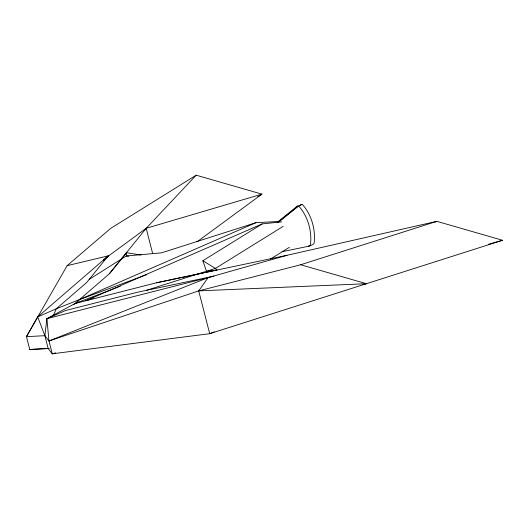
<?xml version="1.0" encoding="UTF-8"?>
<svg xmlns="http://www.w3.org/2000/svg" width="529" height="529" viewBox="0 0 529 529"><rect width="100%" height="100%" fill="white"/><g stroke="black" fill="none" stroke-linecap="round" stroke-linejoin="round"><path stroke-width="0.79" d="M141.058 255.038L126.484 252.69L126.239 255.996L89.196 279.385M73.822 304.737L74.933 303.547L156.465 282.784L287.002 255.302L436.822 221.327L502.55 240.278L209.702 333.693L52.278 353.808L48.172 348.532L44.872 335.69L46.902 318.656L74.933 303.547L120.328 286.249M53.442 315.502L56.299 308.777L86.67 282.512L108.26 255.851L67.13 265.657L26.45 336.649L29.75 349.49L48.172 348.532M105.919 258.159L108.26 255.851L37.685 316.891L44.872 335.69L48.979 340.967L198.712 290.884L208.082 277.619L287.002 255.302M74.933 303.547L109.377 273.757L146.183 228.303L196.186 175.192L261.915 194.143L196.953 241.885M109.377 273.757L126.484 252.69M76.13 303.117L78.973 300.155M296.273 207.203L297.391 206.052L298.905 206.264C307.904 216.301 312.242 231.609 310.424 244.927L309.313 246.084L282.01 251.725M299.923 205.616L301.034 204.458L302.555 204.67C311.555 214.714 315.892 230.022 314.074 243.34L312.963 244.491L309.313 246.084L308.46 245.965M103.439 260.314L105.774 258L146.183 228.303L261.915 194.143L257.716 196.755M103.585 260.466L104.749 259.316M67.13 265.657L110.733 228.343L196.186 175.192M277.097 222.451L297.391 206.052M277.923 222.564L298.244 206.171L301.887 204.578M277.771 222.511L298.244 206.171M202.838 260.744L215.435 268.401L216.943 270.035L206.508 271.384L202.838 260.744L262.199 223.906L281.666 221.856M283.141 226.379L215.435 268.401L146.374 290.348M270.484 259.045L289.33 247.347M435.374 222.127L436.822 221.327L300.664 264.758L198.712 290.884L209.702 333.693L214.271 331.855M44.872 335.69L26.45 336.649L37.685 316.891L56.299 308.777L79.542 299.559L255.897 222.696L278.181 221.499M262.199 223.906L85.837 300.77L93.54 297.781M46.902 318.656L65.517 310.543L137.401 292.239L213.967 276.118L46.902 318.656L48.979 340.967L52.278 353.808L55.499 353.081M48.979 340.967L208.082 277.619M79.542 299.559L146.824 274.63M255.897 222.696L161.576 252.836L126.239 255.996L128.679 256.201M488.28 244.312L502.55 240.278M52.278 353.808L55.479 353.028M156.465 282.784L216.943 270.035M362.365 284.556L366.392 283.709L300.664 264.758M29.75 349.49L49.29 348.399M198.712 290.884L366.392 283.709M146.183 228.303L152.696 253.675"/></g></svg>
